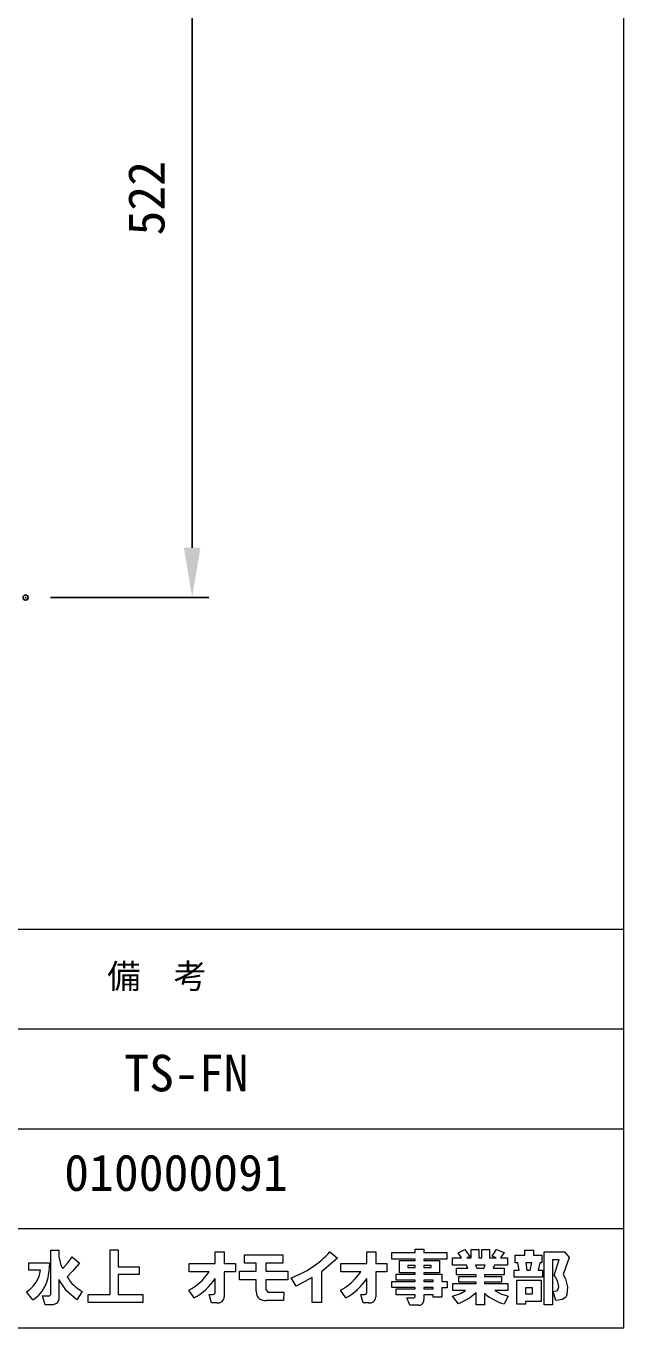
# Model space of a CAD drawing. Units: millimetres, scale not verified. Extents: x -203 to 203, y -143 to 143.
# Drawn here: x 162 to 198, y -138 to -59.6 of the extents above; entities that cross this region are included whole.
import ezdxf
from ezdxf.enums import TextEntityAlignment as Align

# ---------------------------------------------------------------- set-up
doc = ezdxf.new("R2010")
doc.units = ezdxf.units.MM
doc.header["$LTSCALE"] = 0.5
doc.header["$PDMODE"] = 32
doc.header["$PDSIZE"] = 0.3
for name, color, linetype, lineweight in [('0-1_DIMENSION_LINES$02_DIMENSI', 1, 'Continuous', 25), ('0-6_図面_FORMAT$03_TEXT', 7, 'Continuous', 18), ('0-7_図面_FORMAT$01_WAKU$OUT_LINE', 6, 'Continuous', 18), ('0-8_図面_FORMAT$01_WAKU$SUB_LINE', 7, 'Continuous', 18), ('0-9_図面_FORMAT$02_LOGO$01_MZ_LO', 7, 'Continuous', 18)]:
    doc.layers.add(name, color=color, linetype=linetype, lineweight=lineweight)
doc.layers.add('0-2_DEFPOINTS', color=7, linetype='Continuous')
doc.styles.add('ＭＳ ゴシック', font='')
doc.styles.get('ＭＳ ゴシック').set_extended_font_data('MS Gothic')

# ---------------------------------------------------------------- blocks, each defined once
blk = doc.blocks.new('D28')
at = {"layer": '0-1_DIMENSION_LINES$02_DIMENSI', "color": 7}
for p, q in [((743.493, 213.4), (766, 213.4)), ((764, 115), (764, 207.4)), ((746.943, 109), (766, 109))]:
    blk.add_line(p, q, dxfattribs=at)
for points in [[(765, 207.4), (763, 207.4), (764, 213.4)], [(763, 115), (765, 115), (764, 109)]]:
    blk.add_solid(points, dxfattribs=at)
at = {"layer": '0-2_DEFPOINTS'}
for p in [(740.493, 213.4), (764, 213.4), (743.943, 109)]:
    blk.add_point(p, dxfattribs=at)
at = {"layer": '0-1_DIMENSION_LINES$02_DIMENSI', "color": 7, "style": 'ＭＳ ゴシック'}
blk.add_text('522', height=4.399, rotation=90, dxfattribs=at).set_placement((762, 152.629), align=Align.BOTTOM_LEFT)

msp = doc.modelspace()

# ---------------------------------------------------------------- linework, layer by layer
at = {"layer": '0-7_図面_FORMAT$01_WAKU$OUT_LINE'}
for p, q in [((198, -138), (198, 138)), ((198, -114), (-198, -114)), ((198, -120), (-78, -120)), ((-198, -138), (198, -138))]:
    msp.add_line(p, q, dxfattribs=at)
at = {"layer": '0-8_図面_FORMAT$01_WAKU$SUB_LINE'}
for p, q in [((144, -126), (198, -126)), ((144, -132), (198, -132))]:
    msp.add_line(p, q, dxfattribs=at)
at = {"layer": '0-9_図面_FORMAT$02_LOGO$01_MZ_LO'}
for p, q in [((163.4916, -133.3218), (163.9797, -133.3218)), ((163.4916, -135.9199), (163.4916, -133.3218)), ((163.9797, -133.3218), (163.9797, -133.695)), ((167.0658, -133.2931), (167.5538, -133.2931)), ((167.0658, -135.9916), (167.0658, -133.2931)), ((167.5538, -133.2931), (167.5538, -134.3122)), ((185.4246, -133.25), (185.9414, -133.25)), ((185.4246, -133.451), (185.4246, -133.25)), ((185.9414, -133.25), (185.9414, -133.451)), ((188.0084, -133.4653), (188.4246, -133.2787)), ((188.4246, -133.2787), (188.7117, -133.695)), ((188.7978, -133.2644), (189.2715, -133.2644)), ((188.7978, -133.7811), (188.7978, -133.2644)), ((189.2715, -133.2644), (189.2715, -133.7811)), ((189.4438, -133.2644), (189.9031, -133.2644)), ((189.4438, -133.7811), (189.4438, -133.2644)), ((189.9031, -133.2644), (189.9031, -133.7811)), ((192.0275, -133.3218), (192.5443, -133.3218)), ((192.0275, -133.6232), (192.0275, -133.3218)), ((192.5443, -133.3218), (192.5443, -133.6232)), ((162.1711, -134.0682), (163.4055, -134.0682)), ((162.1711, -134.5275), (162.1711, -134.0682)), ((163.4055, -134.0682), (163.4055, -134.2404)), ((163.9797, -133.695), (164.0514, -134.0538)), ((164.0546, -134.065), (164.0805, -134.1556)), ((164.2093, -134.427), (164.5108, -134.0825)), ((164.5108, -134.0825), (164.7835, -133.7237)), ((164.7835, -133.7237), (165.2141, -134.0969)), ((165.2141, -134.0969), (164.7835, -134.5993)), ((173.3959, -133.4222), (173.927, -133.4222)), ((173.3959, -134.1256), (173.3959, -133.4222)), ((173.927, -133.4222), (173.927, -134.1256)), ((175.1615, -133.5945), (177.4581, -133.5945)), ((175.1615, -134.0969), (175.1615, -133.5945)), ((175.8648, -134.0969), (175.1615, -134.0969)), ((175.8648, -134.5849), (175.8648, -134.0969)), ((176.439, -134.0969), (176.439, -134.5849)), ((177.4581, -134.0969), (176.439, -134.0969)), ((177.4581, -133.5945), (177.4581, -134.0969)), ((182.5251, -133.4222), (183.0562, -133.4222)), ((182.5251, -134.1256), (182.5251, -133.4222)), ((183.0562, -133.4222), (183.0562, -134.1256)), ((184.0179, -133.451), (185.4246, -133.451)), ((184.0179, -133.8529), (184.0179, -133.451)), ((185.4246, -133.8529), (184.0179, -133.8529)), ((184.4773, -133.939), (185.4246, -133.939)), ((184.4773, -134.6854), (184.4773, -133.939)), ((185.4246, -133.939), (185.4246, -133.8529)), ((185.9414, -133.451), (187.3337, -133.451)), ((185.9414, -133.8529), (185.9414, -133.939)), ((187.3337, -133.8529), (185.9414, -133.8529)), ((185.9414, -133.939), (186.8888, -133.939)), ((186.8888, -133.939), (186.8888, -134.6854)), ((187.3337, -133.451), (187.3337, -133.8529)), ((187.6782, -133.7811), (188.2237, -133.7811)), ((187.6782, -134.2261), (187.6782, -133.7811)), ((188.2237, -133.7811), (188.0084, -133.4653)), ((188.7117, -133.695), (188.5395, -133.7811)), ((188.5395, -133.7811), (188.7978, -133.7811)), ((189.2715, -133.7811), (189.4438, -133.7811)), ((189.9031, -133.7811), (190.305, -133.7811)), ((190.305, -133.7811), (190.061, -133.6806)), ((190.5634, -133.7811), (190.9797, -133.7811)), ((190.9797, -133.7811), (190.9797, -134.2261)), ((191.4533, -133.6232), (192.0275, -133.6232)), ((191.4533, -134.0825), (191.4533, -133.6232)), ((191.6112, -134.0825), (191.4533, -134.0825)), ((191.683, -134.5132), (191.6112, -134.0825)), ((192.0849, -134.0825), (192.1567, -134.5132)), ((192.4438, -134.0825), (192.0849, -134.0825)), ((192.3577, -134.5132), (192.4438, -134.0825)), ((192.5443, -133.6232), (193.0467, -133.6232)), ((192.9318, -134.0825), (192.8313, -134.5132)), ((193.0467, -134.0825), (192.9318, -134.0825)), ((193.0467, -133.6232), (193.0467, -134.0825)), ((193.2045, -133.4079), (194.4246, -133.4079)), ((193.2045, -136.6089), (193.2045, -133.4079)), ((193.7069, -133.8959), (193.7069, -136.6089)), ((194.1089, -133.8959), (193.7069, -133.8959)), ((193.7931, -134.8146), (194.1089, -133.8959)), ((194.6974, -133.7524), (194.3385, -134.7715)), ((194.4246, -133.4079), (194.6974, -133.7524)), ((162.86, -134.5275), (162.1711, -134.5275)), ((162.616, -135.2452), (162.7883, -134.9007)), ((162.7883, -134.9007), (162.86, -134.5275)), ((164.1582, -134.3384), (164.2052, -134.4198)), ((164.2052, -134.4198), (164.2093, -134.427)), ((164.7835, -134.5993), (164.4821, -134.9294)), ((167.5538, -134.3122), (168.8026, -134.3122)), ((167.5538, -134.7859), (167.5538, -135.9916)), ((168.8026, -134.7859), (167.5538, -134.7859)), ((168.8026, -134.3122), (168.8026, -134.7859)), ((171.817, -134.1256), (173.3959, -134.1256)), ((171.817, -134.6136), (171.817, -134.1256)), ((173.0227, -134.6136), (171.817, -134.6136)), ((173.927, -134.1256), (174.6017, -134.1256)), ((173.927, -134.6136), (173.927, -136.1208)), ((174.6017, -134.6136), (173.927, -134.6136)), ((174.6017, -134.1256), (174.6017, -134.6136)), ((174.8457, -134.5849), (175.8648, -134.5849)), ((174.8457, -135.1017), (174.8457, -134.5849)), ((176.439, -134.5849), (177.7596, -134.5849)), ((177.7596, -134.5849), (177.7596, -135.1017)), ((179.7835, -134.6136), (179.7835, -136.4653)), ((180.9462, -134.1256), (182.5251, -134.1256)), ((180.9462, -134.6136), (180.9462, -134.1256)), ((182.1519, -134.6136), (180.9462, -134.6136)), ((183.0562, -134.1256), (183.7309, -134.1256)), ((183.0562, -134.6136), (183.0562, -136.1208)), ((183.7309, -134.6136), (183.0562, -134.6136)), ((183.7309, -134.1256), (183.7309, -134.6136)), ((184.2763, -134.7572), (185.4246, -134.7572)), ((184.2763, -135.116), (184.2763, -134.7572)), ((185.4246, -134.6854), (184.4773, -134.6854)), ((184.9797, -134.2404), (184.9797, -134.3553)), ((185.4246, -134.2404), (184.9797, -134.2404)), ((184.9797, -134.3553), (185.4246, -134.3553)), ((185.4246, -134.3553), (185.4246, -134.2404)), ((185.4246, -134.7572), (185.4246, -134.6854)), ((185.9414, -134.2404), (185.9414, -134.3553)), ((186.3864, -134.2404), (185.9414, -134.2404)), ((185.9414, -134.3553), (186.3864, -134.3553)), ((185.9414, -134.6854), (185.9414, -134.7572)), ((186.8888, -134.6854), (185.9414, -134.6854)), ((185.9414, -134.7572), (187.0323, -134.7572)), ((186.3864, -134.3553), (186.3864, -134.2404)), ((187.0323, -134.7572), (187.0323, -135.2022)), ((188.5251, -134.2261), (187.6782, -134.2261)), ((187.9222, -134.3983), (188.5969, -134.3983)), ((187.9222, -134.8002), (187.9222, -134.3983)), ((189.0993, -134.8002), (187.9222, -134.8002)), ((188.0514, -134.9007), (189.0993, -134.9007)), ((188.0514, -135.2452), (188.0514, -134.9007)), ((188.5969, -134.3983), (188.5251, -134.2261)), ((189.0706, -134.2261), (189.1423, -134.3983)), ((189.6447, -134.2261), (189.0706, -134.2261)), ((189.0993, -134.9007), (189.0993, -134.8002)), ((189.1423, -134.3983), (189.5586, -134.3983)), ((189.5586, -134.3983), (189.6447, -134.2261)), ((189.6017, -134.8002), (189.6017, -134.9007)), ((190.7787, -134.8002), (189.6017, -134.8002)), ((189.6017, -134.9007), (190.6208, -134.9007)), ((190.2045, -134.2261), (190.1184, -134.3983)), ((190.1184, -134.3983), (190.7787, -134.3983)), ((190.9797, -134.2261), (190.2045, -134.2261)), ((190.6208, -134.9007), (190.6208, -135.2452)), ((190.7787, -134.3983), (190.7787, -134.8002)), ((191.3816, -134.5132), (191.683, -134.5132)), ((191.3816, -134.9438), (191.3816, -134.5132)), ((192.1567, -134.5132), (192.3577, -134.5132)), ((192.8313, -134.5132), (193.1041, -134.5132)), ((193.1041, -134.5132), (193.1041, -134.9438)), ((194.3385, -134.7715), (194.4821, -135.0443)), ((173.3959, -135.8194), (173.3959, -135.0156)), ((175.8648, -135.1017), (174.8457, -135.1017)), ((175.8648, -135.805), (175.8648, -135.1017)), ((176.439, -135.1017), (176.439, -135.6902)), ((177.7596, -135.1017), (176.439, -135.1017)), ((176.439, -135.6902), (176.5538, -135.8337)), ((179.2237, -136.4653), (179.2237, -134.9581)), ((182.5251, -135.8194), (182.5251, -135.0156)), ((184.0179, -135.2022), (185.4246, -135.2022)), ((184.0179, -135.561), (184.0179, -135.2022)), ((185.4246, -135.561), (184.0179, -135.561)), ((185.4246, -135.116), (184.2763, -135.116)), ((184.2763, -135.6471), (185.4246, -135.6471)), ((184.2763, -136.006), (184.2763, -135.6471)), ((185.4246, -135.2022), (185.4246, -135.116)), ((185.4246, -135.6471), (185.4246, -135.561)), ((185.9414, -135.116), (185.9414, -135.2022)), ((186.5156, -135.116), (185.9414, -135.116)), ((185.9414, -135.2022), (186.5156, -135.2022)), ((185.9414, -135.561), (185.9414, -135.6471)), ((186.5156, -135.561), (185.9414, -135.561)), ((185.9414, -135.6471), (186.5156, -135.6471)), ((186.5156, -135.2022), (186.5156, -135.116)), ((186.5156, -135.6471), (186.5156, -135.561)), ((187.0323, -135.2022), (187.3481, -135.2022)), ((187.0323, -135.5754), (187.0323, -136.1352)), ((187.3481, -135.5754), (187.0323, -135.5754)), ((187.3481, -135.2022), (187.3481, -135.5754)), ((187.6926, -135.3313), (189.0993, -135.3313)), ((187.6926, -135.7476), (187.6926, -135.3313)), ((189.0993, -135.2452), (188.0514, -135.2452)), ((189.0993, -135.3313), (189.0993, -135.2452)), ((189.6017, -135.2452), (189.6017, -135.3313)), ((190.6208, -135.2452), (189.6017, -135.2452)), ((189.6017, -135.3313), (191.0084, -135.3313)), ((191.0084, -135.3313), (191.0084, -135.7476)), ((193.1041, -134.9438), (191.3816, -134.9438)), ((191.5538, -136.5658), (191.5538, -135.116)), ((191.5538, -135.116), (193.0179, -135.116)), ((192.0706, -135.5754), (192.0706, -135.9486)), ((192.5012, -135.5754), (192.0706, -135.5754)), ((192.5012, -135.9486), (192.5012, -135.5754)), ((193.0179, -135.116), (193.0179, -136.4079)), ((162.4007, -136.3074), (162.0275, -135.8194)), ((162.9892, -136.0634), (163.3481, -136.0634)), ((163.1471, -136.6089), (162.9892, -136.0634)), ((165.7309, -136.4653), (165.7309, -135.9916)), ((165.7309, -135.9916), (167.0658, -135.9916)), ((169.0323, -136.4653), (165.7309, -136.4653)), ((167.5538, -135.9916), (169.0323, -135.9916)), ((169.0323, -135.9916), (169.0323, -136.4653)), ((172.1184, -136.1926), (171.8026, -135.7189)), ((173.0227, -135.9916), (173.2524, -135.9773)), ((173.1663, -136.4797), (173.0227, -135.9916)), ((177.5012, -136.3361), (176.4821, -136.3361)), ((176.5538, -135.8337), (177.5299, -135.8337)), ((177.5299, -135.8337), (177.5012, -136.3361)), ((179.7835, -136.4653), (179.2237, -136.4653)), ((181.2476, -136.1926), (180.9318, -135.7189)), ((182.1519, -135.9916), (182.3816, -135.9773)), ((182.2955, -136.4797), (182.1519, -135.9916)), ((185.4246, -136.006), (184.2763, -136.006)), ((184.9366, -136.1926), (185.2955, -136.1926)), ((185.1089, -136.6232), (184.9366, -136.1926)), ((185.4246, -136.0634), (185.4246, -136.006)), ((185.9414, -136.006), (185.9414, -136.2931)), ((186.5156, -136.006), (185.9414, -136.006)), ((186.5156, -136.1352), (186.5156, -136.006)), ((187.0323, -136.1352), (186.5156, -136.1352)), ((188.4677, -135.7476), (187.6926, -135.7476)), ((188.1663, -135.9199), (188.4677, -135.7476)), ((189.0993, -136.6089), (189.0993, -135.8768)), ((189.6017, -135.9055), (189.6017, -136.6089)), ((191.0084, -135.7476), (190.2333, -135.7476)), ((192.0706, -135.9486), (192.5012, -135.9486)), ((192.0706, -136.4079), (192.0706, -136.5658)), ((193.0179, -136.4079), (192.0706, -136.4079)), ((194.4677, -136.1639), (194.3098, -136.2787)), ((194.5312, -136.0853), (194.5131, -136.1106)), ((194.5671, -135.9957), (194.5592, -136.026)), ((163.6352, -136.6089), (163.1471, -136.6089)), ((173.4964, -136.4797), (173.1663, -136.4797)), ((182.6256, -136.4797), (182.2955, -136.4797)), ((185.6543, -136.6232), (185.1089, -136.6232)), ((189.6017, -136.6089), (189.0993, -136.6089)), ((192.0706, -136.5658), (191.5538, -136.5658)), ((193.7069, -136.6089), (193.2045, -136.6089))]:
    msp.add_line(p, q, dxfattribs=at)
for points in [[(190.061, -133.6806), (190.3194, -133.2644), (190.7787, -133.451), (190.5634, -133.7811)], [(180.2859, -133.4222), (180.7452, -133.7955), (179.7835, -134.6136)], [(165.3864, -135.805), (165.0562, -136.3074), (164.439, -135.762), (163.9797, -135.0873), (163.9797, -136.2787), (163.8792, -136.5084), (163.6352, -136.6089)], [(179.2237, -134.9581), (178.262, -135.4749), (177.9605, -134.9725)], [(194.3098, -136.2787), (193.9079, -136.3361), (193.7356, -135.805), (194.0084, -135.7476), (194.0801, -135.5179)], [(194.4821, -135.0443), (194.6112, -135.5179), (194.5682, -135.9916)], [(189.0993, -135.8768), (188.6974, -136.2069), (188.0371, -136.5371), (187.6782, -136.0778), (188.1663, -135.9199)], [(190.2333, -135.7476), (190.5778, -135.9342), (191.0371, -136.0778), (190.7787, -136.5514)]]:
    msp.add_lwpolyline(points, dxfattribs=at)
for centre, radius, start, end in [((164.9066, -133.8206), 0.8864, 195.25512, 196.00269), ((176.0974, -129.6586), 5.631, 289.32171, 318.05843), ((160.6179, -134.2986), 2.7882, 337.30319, 1.19487), ((164.8635, -133.931), 0.8145, 196.00269, 210.01023), ((170.3287, -132.8658), 3.2114, 297.32097, 327.02478), ((179.4579, -132.8658), 3.2114, 297.32097, 327.02478), ((192.769, -135.6429), 1.3171, 5.44194, 38.96502), ((160.9959, -134.1732), 1.9427, 302.07579, 326.50958), ((161.2812, -134.5597), 2.0755, 302.64027, 336.88701), ((166.5579, -133.6903), 2.4175, 210.83396, 241.01413), ((170.3371, -132.9774), 3.6756, 298.98767, 326.32407), ((179.4663, -132.9774), 3.6756, 298.98767, 326.32407), ((163.3761, -135.9479), 0.1189, 256.36561, 13.63439), ((173.2564, -135.8367), 0.1406, 268.35711, 7.09551), ((173.5739, -136.1348), 0.3534, 257.33697, 2.27417), ((176.3715, -135.8404), 0.5079, 176.00409, 282.57421), ((182.3856, -135.8367), 0.1406, 268.35711, 7.09551), ((182.7031, -136.1348), 0.3534, 257.33697, 2.27417), ((185.3253, -136.0932), 0.1037, 253.30404, 16.69596), ((185.6693, -136.3464), 0.2772, 266.89001, 11.09182), ((191.5944, -133.6697), 2.9949, 228.28998, 254.19577), ((194.0664, -135.7625), 0.5676, 315, 315.57863), ((194.1706, -135.8647), 0.4216, 315.57863, 324.32577), ((194.3846, -135.98), 0.1806, 324.32577, 345.26591), ((194.2305, -135.9072), 0.3481, 345.26591, 345.96376)]:
    msp.add_arc(centre, radius, start, end, dxfattribs=at)

# ---------------------------------------------------------------- block references
at = {"layer": '0-1_DIMENSION_LINES$02_DIMENSI', "xscale": 0.5, "yscale": 0.5}
msp.add_blockref('D28', (-210, -148.5), dxfattribs=at)

# ---------------------------------------------------------------- texts
at = {"layer": '0-6_図面_FORMAT$03_TEXT', "style": 'ＭＳ ゴシック'}
for s, height, p in [('備\u3000考', 1.466, (166.8886, -117.9799)), ('TS-FN', 2.199, (167.9166, -124.4023)), ('010000091', 2.199, (164.2956, -130.4023))]:
    msp.add_text(s, height=height, dxfattribs=at).set_placement(p, align=Align.BOTTOM_LEFT)

doc.saveas('drawing.dxf')
